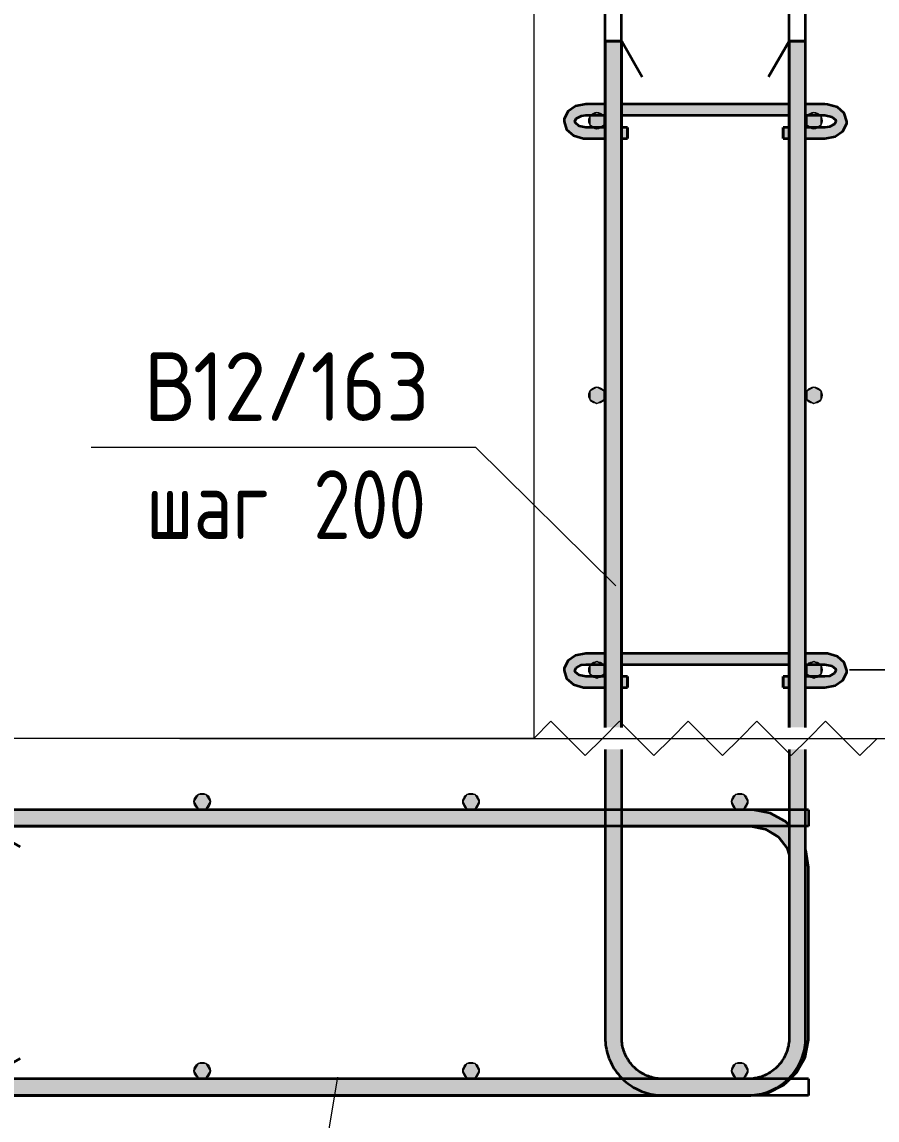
# Model space of a CAD drawing. Header units: millimetres. Extents: x 2384 to 38512, y -3571 to 48684.
# Drawn here: x 22510 to 23133, y -2848 to -2048 of the extents above; entities that cross this region are included whole.
import ezdxf

# ---------------------------------------------------------------- set-up
doc = ezdxf.new("R2010")
doc.units = ezdxf.units.MM
for name, color, linetype, lineweight in [('AA_Dim', 7, 'Continuous', 9), ('AA_Dim-20', 7, 'Continuous', 9), ('AA_Oformlenie', 7, 'Continuous', 9), ('AA_Vinoska', 7, 'Continuous', 9), ('AA_Visotnaya otmetka', 7, 'Continuous', 9), ('AF_Stena_Опалубка', 253, 'Continuous', 20), ('KR_Armatura', 7, 'Continuous', 20), ('KR_Armatura_Tonkie', 7, 'Continuous', 20), ('KR_Fundament', 7, 'Continuous', 20)]:
    doc.layers.add(name, color=color, linetype=linetype, lineweight=lineweight)
doc.styles.add('ISOCPEUR_1', font='isocpeur.ttf', dxfattribs={"width": 0.9, "height": 50})
doc.styles.add('ISOCPEUR_2', font='isocpeur.ttf', dxfattribs={"width": 0.8, "height": 50})
doc.dimstyles.new('00_Точн_3_знака__прозр_', dxfattribs={"dimscale": 304.8, "dimtxt": 49.799059, "dimasz": 0.111549, "dimexe": 0.098425, "dimexo": 0.065617, "dimgap": 0.006562, "dimtad": 1, "dimdec": 3, "dimrnd": 0.001, "dimdsep": 46, "dimtxsty": 'ISOCPEUR_1', "dimblk1": 'OBLIQUE', "dimblk2": 'OBLIQUE', "dimsah": 1, "dimcen": 0.09, "dimdle": 0.098425, "dimazin": 0, "dimtfac": 1, "dimtdec": 4, "dimtix": 1, "dimtmove": 1, "dimatfit": 3, "dimfxl": 1, "dimtvp": 1, "dimtolj": 1, "dimtzin": 0, "dimlwd": 18, "dimlwe": 18, "dimarcsym": 2})
doc.dimstyles.new('00_Точн_3_знака__прозр__1', dxfattribs={"dimscale": 304.8, "dimtxt": 49.799059, "dimasz": 0.111549, "dimexe": 0.098425, "dimexo": 0.065617, "dimgap": 0.006562, "dimtad": 1, "dimdec": 3, "dimrnd": 0.001, "dimdsep": 46, "dimtxsty": 'ISOCPEUR_1', "dimblk1": 'OBLIQUE', "dimblk2": 'OBLIQUE', "dimsah": 1, "dimcen": 0.09, "dimdle": 0.098425, "dimazin": 0, "dimtfac": 1, "dimtdec": 4, "dimtix": 1, "dimtmove": 0, "dimatfit": 3, "dimfxl": 1, "dimtvp": 1, "dimtolj": 1, "dimtzin": 0, "dimlwd": 18, "dimlwe": 18, "dimarcsym": 2})

# ---------------------------------------------------------------- blocks, each defined once
blk = doc.blocks.new('350_Стержень П торец СК-СГ _НесАрм_РабПлоск_ - 350_Стержень П торец СК-СГ _НесАрм_РабПлоск_-3741639-Сечение 3')
at = {"layer": 'KR_Armatura_Tonkie', "lineweight": 35}
h = blk.add_hatch(color=256, dxfattribs=at)
h.paths.add_polyline_path([(47375, -2634), (47827, -2633.8), (47827, -2622), (47375, -2622.2), (47375, -2633.8)])
h.paths.add_polyline_path([(47931.68, -2634), (47933, -2633.8), (47933, -2622), (47839, -2622.2), (47839, -2634), (47903.37, -2634)])
h = blk.add_hatch(color=256, dxfattribs=at)
h.paths.add_polyline_path([(47975, -2664), (47973.53, -2653.04), (47973, -2651.76), (47973, -2664), (47974.8, -2664)])
h.paths.add_polyline_path([(47961, -2653.87), (47961, -2633), (47954, -2627.63), (47943.87, -2623.43), (47933, -2622.2), (47933, -2634), (47940.76, -2635.02), (47948.57, -2638.46), (47954.59, -2643.28), (47959.11, -2649.3), (47960.66, -2653.04)])
for points in [[(47973, -2788), (47975, -2788), (47974.8, -2664), (47973, -2664), (47973, -2786.19)], [(47933, -2830), (47943.87, -2828.57), (47954, -2824.37), (47962.73, -2817.66), (47969.6, -2808.46), (47973.57, -2798.87), (47974.8, -2788), (47973, -2788.01), (47971.57, -2798.87), (47967.17, -2809.27), (47959.99, -2818.25), (47952, -2824.37), (47941.87, -2828.57), (47933, -2829.8)]]:
    blk.add_hatch(color=256, dxfattribs=at).paths.add_polyline_path(points)
h = blk.add_hatch(color=256, dxfattribs=at)
h.paths.add_polyline_path([(47450.4, -2830), (47867.45, -2829.8), (47857.34, -2828.24), (47847.51, -2824), (47839.69, -2818), (47375, -2818.2), (47375, -2830), (47422.09, -2830)])
h.paths.add_polyline_path([(47933, -2830), (47933, -2829.74), (47931.68, -2830)])
for p, q in [((47827, -2622), (47375, -2622)), ((47375, -2634), (47375, -2622)), ((47375, -2622.2), (47375, -2633.8)), ((47933, -2622), (47839, -2622)), ((47375, -2634), (47827, -2634)), ((47375, -2634), (47400.98, -2649)), ((47838.96, -2634), (47933, -2634)), ((47975, -2664), (47973.04, -2651.31)), ((47975, -2788), (47975, -2664)), ((47375, -2818), (47400.98, -2803)), ((47839.69, -2818), (47375, -2818)), ((47375, -2830), (47375, -2818)), ((47375, -2818.2), (47375, -2829.8)), ((47931, -2818), (47869, -2818)), ((47375, -2830), (47933, -2830))]:
    blk.add_line(p, q, dxfattribs=at)
at = {"layer": 'KR_Armatura_Tonkie', "lineweight": 35, "flags": 128}
for points in [[(47961, -2633.24), (47958.42, -2630.57), (47947.14, -2624.45), (47934.53, -2622.03), (47933, -2622)], [(47933, -2634), (47943.66, -2635.96), (47952.92, -2641.57), (47959.59, -2650.11), (47961, -2654.67)], [(47961.68, -2818), (47966.43, -2813.42), (47972.55, -2802.14), (47974.97, -2789.53), (47975, -2788)], [(47933, -2830), (47945.69, -2828.04), (47957.19, -2822.33), (47961.68, -2818)]]:
    blk.add_lwpolyline(points, dxfattribs=at)
blk = doc.blocks.new('350_Стержень П торец СК-СГ _НесАрм_РабПлоск_ - 350_Стержень П торец СК-СГ _НесАрм_РабПлоск_-V42-Сечение 3')
at = {"layer": 'KR_Armatura_Tonkie', "lineweight": 35}
for p, q in [((47827, -2622), (47375, -2622)), ((47375, -2633.8), (47375, -2622.2)), ((47375, -2622.2), (47375, -2633.8)), ((47933, -2622), (47839, -2622)), ((47375, -2634), (47827, -2634)), ((47375, -2634), (47400.98, -2649)), ((47838.96, -2634), (47933, -2634)), ((47933, -2634), (47942.51, -2635.75)), ((47945.03, -2636.79), (47951.52, -2640.72)), ((47953.36, -2642.13), (47959.27, -2649.7)), ((47960.03, -2651.54), (47961, -2654.67)), ((47973.17, -2652.17), (47973.04, -2651.31)), ((47975, -2788), (47975, -2664)), ((47375, -2818), (47400.98, -2803)), ((47839.69, -2818), (47375, -2818)), ((47375, -2818.2), (47375, -2829.8)), ((47375, -2829.8), (47375, -2818.2)), ((47931, -2818), (47869, -2818)), ((47375, -2830), (47933, -2830))]:
    blk.add_line(p, q, dxfattribs=at)
at = {"layer": 'KR_Armatura_Tonkie', "lineweight": 35, "flags": 128}
for points in [[(47937.39, -2622.58), (47934.53, -2622.03), (47933, -2622)], [(47949.74, -2625.86), (47947.14, -2624.45), (47945.63, -2624.16)], [(47959.99, -2632.19), (47958.42, -2630.57), (47956.41, -2629.48)], [(47974.42, -2792.39), (47974.97, -2789.53), (47975, -2788)], [(47971.14, -2804.74), (47972.55, -2802.14), (47972.84, -2800.63)], [(47964.69, -2815.1), (47966.43, -2813.42), (47967.52, -2811.41)], [(47955.68, -2823.08), (47957.19, -2822.33), (47959.27, -2820.33)], [(47944.83, -2828.17), (47945.69, -2828.04), (47948.4, -2826.69)]]:
    blk.add_lwpolyline(points, dxfattribs=at)
blk = doc.blocks.new('265_Выпуск П одной длины _НесАрм_РабПлоск_ - В1 _d12_ t250-3823210-Сечение 3')
at = {"layer": 'KR_Armatura_Tonkie', "lineweight": 35}
h = blk.add_hatch(color=256, dxfattribs=at)
h.paths.add_polyline_path([(47831.45, -2788), (47839, -2788), (47838.8, -2578), (47827, -2578), (47827.2, -2788), (47830, -2788)])
h.paths.add_polyline_path([(47839, -2562), (47838.8, -2062), (47827, -2062), (47827.2, -2562), (47838.94, -2562)])
h = blk.add_hatch(color=256, dxfattribs=at)
h.paths.add_polyline_path([(47961.94, -2788), (47973, -2788), (47972.8, -2578), (47961, -2578), (47961.2, -2788), (47961.8, -2788)])
h.paths.add_polyline_path([(47967, -2562), (47973, -2562), (47972.8, -2062), (47961, -2062), (47961.2, -2562), (47966.52, -2562)])
for points in [[(47869, -2830), (47869, -2818), (47860.43, -2816.64), (47853.58, -2813.66), (47847.79, -2809.21), (47843.02, -2803), (47840.02, -2795.76), (47838.8, -2788), (47827, -2788), (47828.43, -2798.87), (47832.63, -2809), (47839.69, -2818), (47848, -2824.37), (47858.13, -2828.57), (47867.98, -2829.87)], [(47931, -2830), (47941.87, -2828.57), (47952, -2824.37), (47960.7, -2817.7), (47967.6, -2808.46), (47971.57, -2798.87), (47972.8, -2788), (47961, -2788.01), (47959.98, -2795.76), (47956.66, -2803.42), (47952.21, -2809.21), (47945.83, -2814.05), (47938.75, -2816.98), (47931, -2818.2), (47931, -2829.8)], [(47931, -2830), (47931, -2818), (47869, -2818.2), (47869, -2830), (47917.52, -2830)]]:
    blk.add_hatch(color=256, dxfattribs=at).paths.add_polyline_path(points)
for p, q in [((47827, -2062), (47827, -2562)), ((47827, -2062), (47839, -2062)), ((47838.8, -2062), (47827.2, -2062)), ((47839, -2562), (47839, -2062)), ((47839, -2062), (47854, -2087.98)), ((47961, -2062), (47946, -2087.98)), ((47961, -2062), (47961, -2562)), ((47961, -2062), (47973, -2062)), ((47972.8, -2062), (47961.2, -2062)), ((47973, -2562), (47973, -2062)), ((47827, -2578), (47827, -2622)), ((47839, -2622), (47839, -2578)), ((47961, -2578), (47961, -2622)), ((47973, -2622), (47973, -2578)), ((47827, -2622), (47827, -2634)), ((47839, -2634), (47839, -2622)), ((47961, -2622), (47961, -2634)), ((47973, -2634), (47973, -2622)), ((47827, -2634), (47827, -2788)), ((47839, -2788), (47839, -2634)), ((47961, -2634), (47961, -2788)), ((47973, -2788), (47973, -2634)), ((47931, -2818), (47869, -2818)), ((47869, -2830), (47931, -2830))]:
    blk.add_line(p, q, dxfattribs=at)
at = {"layer": 'KR_Armatura_Tonkie', "lineweight": 35, "flags": 128}
for points in [[(47827, -2788), (47827.03, -2789.68), (47827.13, -2791.36), (47827.3, -2793.03), (47827.54, -2794.69), (47827.84, -2796.34), (47828.2, -2797.98), (47828.64, -2799.61), (47829.13, -2801.21), (47829.69, -2802.8), (47830.32, -2804.36), (47831, -2805.89), (47831.75, -2807.39), (47832.55, -2808.87), (47833.41, -2810.31), (47834.34, -2811.71), (47835.31, -2813.08), (47836.34, -2814.41), (47837.42, -2815.69), (47838.56, -2816.93), (47839.61, -2818)], [(47869, -2818), (47867.8, -2817.98), (47866.6, -2817.9), (47865.41, -2817.78), (47864.22, -2817.62), (47863.04, -2817.4), (47861.87, -2817.14), (47860.71, -2816.83), (47859.56, -2816.48), (47858.43, -2816.08), (47857.32, -2815.63), (47856.22, -2815.14), (47855.15, -2814.61), (47854.09, -2814.03), (47853.06, -2813.42), (47852.06, -2812.76), (47851.08, -2812.06), (47850.14, -2811.33), (47849.22, -2810.55), (47848.33, -2809.75), (47847.48, -2808.9), (47846.66, -2808.02), (47845.88, -2807.11), (47845.13, -2806.17), (47844.42, -2805.21), (47843.76, -2804.21), (47843.13, -2803.19), (47842.54, -2802.14), (47842, -2801.07), (47841.5, -2799.98), (47841.04, -2798.87), (47840.63, -2797.74), (47840.26, -2796.6), (47839.94, -2795.45), (47839.66, -2794.28), (47839.44, -2793.1), (47839.26, -2791.91), (47839.12, -2790.72), (47839.04, -2789.52), (47839, -2788.32), (47839, -2788)], [(47961, -2788), (47960.98, -2789.2), (47960.9, -2790.4), (47960.78, -2791.59), (47960.62, -2792.78), (47960.4, -2793.96), (47960.14, -2795.13), (47959.83, -2796.29), (47959.48, -2797.44), (47959.08, -2798.57), (47958.63, -2799.68), (47958.14, -2800.78), (47957.61, -2801.85), (47957.03, -2802.91), (47956.42, -2803.94), (47955.76, -2804.94), (47955.06, -2805.92), (47954.33, -2806.86), (47953.55, -2807.78), (47952.74, -2808.67), (47951.9, -2809.52), (47951.02, -2810.34), (47950.11, -2811.12), (47949.17, -2811.87), (47948.21, -2812.58), (47947.21, -2813.24), (47946.19, -2813.87), (47945.14, -2814.46), (47944.07, -2815), (47942.98, -2815.5), (47941.87, -2815.96), (47940.74, -2816.37), (47939.6, -2816.74), (47938.44, -2817.06), (47937.28, -2817.34), (47936.1, -2817.56), (47934.91, -2817.74), (47933.72, -2817.88), (47932.52, -2817.96), (47931.32, -2818), (47931, -2818)], [(47960.38, -2818), (47961.13, -2817.26), (47962.27, -2816.03), (47963.37, -2814.76), (47964.41, -2813.44), (47965.41, -2812.09), (47966.34, -2810.69), (47967.22, -2809.26), (47968.04, -2807.8), (47968.8, -2806.3), (47969.51, -2804.77), (47970.15, -2803.22), (47970.72, -2801.64), (47971.24, -2800.04), (47971.69, -2798.42), (47972.07, -2796.79), (47972.39, -2795.14), (47972.64, -2793.48), (47972.83, -2791.81), (47972.95, -2790.13), (47973, -2788.45), (47973, -2788)], [(47839.74, -2818.13), (47840.97, -2819.28), (47842.24, -2820.37), (47843.56, -2821.42), (47844.91, -2822.41), (47846.31, -2823.34), (47847.74, -2824.22), (47849.2, -2825.04), (47850.7, -2825.8), (47852.23, -2826.51), (47853.78, -2827.15), (47855.36, -2827.72), (47856.96, -2828.24), (47858.58, -2828.69), (47860.21, -2829.07), (47861.86, -2829.39), (47863.52, -2829.64), (47865.19, -2829.83), (47866.87, -2829.95), (47868.55, -2830), (47869, -2830)], [(47931, -2830), (47932.68, -2829.97), (47934.36, -2829.87), (47936.03, -2829.7), (47937.69, -2829.46), (47939.34, -2829.16), (47940.98, -2828.8), (47942.61, -2828.36), (47944.21, -2827.87), (47945.8, -2827.31), (47947.36, -2826.68), (47948.89, -2826), (47950.39, -2825.25), (47951.87, -2824.45), (47953.31, -2823.58), (47954.71, -2822.66), (47956.08, -2821.69), (47957.41, -2820.66), (47958.69, -2819.58), (47959.93, -2818.44), (47960.38, -2818)]]:
    blk.add_lwpolyline(points, dxfattribs=at)
blk = doc.blocks.new('265_Выпуск П одной длины _НесАрм_РабПлоск_ - В1 _d12_ t250-V54-Сечение 3')
at = {"layer": 'KR_Armatura_Tonkie', "lineweight": 35}
for p, q in [((47827, -2062), (47827, -2562)), ((47838.8, -2062), (47827.2, -2062)), ((47827.2, -2062), (47838.8, -2062)), ((47839, -2562), (47839, -2062)), ((47839, -2062), (47854, -2087.98)), ((47961, -2062), (47946, -2087.98)), ((47961, -2062), (47961, -2562)), ((47961.2, -2062), (47972.8, -2062)), ((47972.8, -2062), (47961.2, -2062)), ((47973, -2562), (47973, -2062)), ((47827, -2578), (47827, -2622)), ((47839, -2622), (47839, -2578)), ((47961, -2578), (47961, -2622)), ((47973, -2622), (47973, -2578)), ((47961, -2622), (47961, -2633)), ((47973, -2634), (47973, -2622)), ((47827, -2634), (47827, -2788)), ((47839, -2788), (47839, -2634)), ((47973, -2651.76), (47973, -2634)), ((47961, -2653.87), (47961, -2788)), ((47931, -2818), (47869, -2818)), ((47869, -2830), (47931, -2830)), ((47931, -2830), (47932.68, -2829.97))]:
    blk.add_line(p, q, dxfattribs=at)
at = {"layer": 'KR_Armatura_Tonkie', "lineweight": 35, "flags": 128}
for points in [[(47827, -2788), (47827.03, -2789.68), (47827.13, -2791.36), (47827.3, -2793.03), (47827.54, -2794.69), (47827.84, -2796.34), (47828.2, -2797.98), (47828.64, -2799.61), (47829.13, -2801.21), (47829.69, -2802.8), (47830.32, -2804.36), (47831, -2805.89), (47831.75, -2807.39), (47832.55, -2808.87), (47833.41, -2810.31), (47834.34, -2811.71), (47835.31, -2813.08), (47836.34, -2814.41), (47837.42, -2815.69), (47838.56, -2816.93), (47839.61, -2818)], [(47933.74, -2829.9), (47934.36, -2829.87), (47936.03, -2829.7), (47937.69, -2829.46), (47939.3, -2829.17)]]:
    blk.add_lwpolyline(points, dxfattribs=at)
blk = doc.blocks.new('265_Выпуск П одной длины _НесАрм_РабПлоск_ - В1 _d12_ t250-V55-Сечение 3')
at = {"layer": 'KR_Armatura_Tonkie', "lineweight": 35}
for p, q in [((47827, -2062), (47827, -2562)), ((47838.8, -2062), (47827.2, -2062)), ((47827.2, -2062), (47830, -2062)), ((47830, -2062), (47838.8, -2062)), ((47839, -2562), (47839, -2062)), ((47839, -2062), (47854, -2087.98)), ((47961, -2062), (47946, -2087.98)), ((47961, -2062), (47961, -2562)), ((47961.2, -2062), (47972.8, -2062)), ((47972.8, -2062), (47961.2, -2062)), ((47973, -2562), (47973, -2062)), ((47827, -2578), (47827, -2622)), ((47839, -2622), (47839, -2578)), ((47961, -2578), (47961, -2622)), ((47973, -2622), (47973, -2578)), ((47961, -2622), (47961, -2633)), ((47973, -2634), (47973, -2622)), ((47827, -2634), (47827, -2788)), ((47839, -2788), (47839, -2634)), ((47973, -2651.76), (47973, -2634)), ((47961, -2653.87), (47961, -2788)), ((47931, -2818), (47869, -2818)), ((47869, -2830), (47931, -2830)), ((47931, -2830), (47932.68, -2829.97))]:
    blk.add_line(p, q, dxfattribs=at)
at = {"layer": 'KR_Armatura_Tonkie', "lineweight": 35, "flags": 128}
for points in [[(47827, -2788), (47827.03, -2789.68), (47827.13, -2791.36), (47827.3, -2793.03), (47827.54, -2794.69), (47827.84, -2796.34), (47828.2, -2797.98), (47828.64, -2799.61), (47829.13, -2801.21), (47829.69, -2802.8), (47830.32, -2804.36), (47831, -2805.89), (47831.75, -2807.39), (47832.55, -2808.87), (47833.41, -2810.31), (47834.34, -2811.71), (47835.31, -2813.08), (47836.34, -2814.41), (47837.42, -2815.69), (47838.56, -2816.93), (47839.61, -2818)], [(47933.74, -2829.9), (47934.36, -2829.87), (47936.03, -2829.7), (47937.69, -2829.46), (47939.3, -2829.17)]]:
    blk.add_lwpolyline(points, dxfattribs=at)
blk = doc.blocks.new('265_Выпуск П одной длины _НесАрм_РабПлоск_ - В1 _d12_ t250-V56-Сечение 3')
at = {"layer": 'KR_Armatura_Tonkie', "lineweight": 35}
for p, q in [((47827, -2062), (47827, -2108.01)), ((47838.8, -2062), (47827.2, -2062)), ((47827.2, -2062), (47838.8, -2062)), ((47839, -2108.01), (47839, -2062)), ((47839, -2062), (47854, -2087.98)), ((47961, -2062), (47946, -2087.98)), ((47961, -2062), (47961, -2108.03)), ((47961.2, -2062), (47972.8, -2062)), ((47972.8, -2062), (47961.2, -2062)), ((47973, -2108.02), (47973, -2062)), ((47827, -2116.01), (47827, -2126.15)), ((47839, -2126.15), (47839, -2116.01)), ((47961, -2115.99), (47961, -2126.15)), ((47973, -2126.15), (47973, -2116)), ((47827, -2131.81), (47827, -2508.01)), ((47839, -2508.01), (47839, -2131.81)), ((47961, -2131.81), (47961, -2508.03)), ((47973, -2508.02), (47973, -2131.81)), ((47827, -2516.01), (47827, -2526.15)), ((47839, -2526.15), (47839, -2516.01)), ((47961, -2515.99), (47961, -2526.15)), ((47973, -2526.15), (47973, -2516)), ((47827, -2531.81), (47827, -2562)), ((47839, -2562), (47839, -2531.81)), ((47961, -2531.81), (47961, -2562)), ((47973, -2562), (47973, -2531.81)), ((47827, -2578), (47827, -2622)), ((47839, -2622), (47839, -2578)), ((47961, -2578), (47961, -2622)), ((47973, -2622), (47973, -2578)), ((47961, -2622), (47961, -2633)), ((47973, -2634), (47973, -2622)), ((47827, -2634), (47827, -2788)), ((47839, -2788), (47839, -2634)), ((47973, -2651.76), (47973, -2634)), ((47961, -2653.87), (47961, -2788)), ((47931, -2818), (47869, -2818)), ((47869, -2830), (47931, -2830)), ((47931, -2830), (47932.68, -2829.97))]:
    blk.add_line(p, q, dxfattribs=at)
at = {"layer": 'KR_Armatura_Tonkie', "lineweight": 35, "flags": 128}
for points in [[(47827, -2788), (47827.03, -2789.68), (47827.13, -2791.36), (47827.3, -2793.03), (47827.54, -2794.69), (47827.84, -2796.34), (47828.2, -2797.98), (47828.64, -2799.61), (47829.13, -2801.21), (47829.69, -2802.8), (47830.32, -2804.36), (47831, -2805.89), (47831.75, -2807.39), (47832.55, -2808.87), (47833.41, -2810.31), (47834.34, -2811.71), (47835.31, -2813.08), (47836.34, -2814.41), (47837.42, -2815.69), (47838.56, -2816.93), (47839.61, -2818)], [(47933.74, -2829.9), (47934.36, -2829.87), (47936.03, -2829.7), (47937.69, -2829.46), (47939.3, -2829.17)]]:
    blk.add_lwpolyline(points, dxfattribs=at)
blk = doc.blocks.new('265_Выпуск П одной длины _НесАрм_РабПлоск_ - В1 _d12_ t250-V57-Сечение 3')
at = {"layer": 'KR_Armatura_Tonkie', "lineweight": 35}
for p, q in [((47827, -2062), (47827, -2108.01)), ((47838.8, -2062), (47827.2, -2062)), ((47827.2, -2062), (47838.8, -2062)), ((47839, -2108.01), (47839, -2062)), ((47839, -2062), (47854, -2087.98)), ((47961, -2062), (47946, -2087.98)), ((47961, -2062), (47961, -2108.03)), ((47961.2, -2062), (47972.8, -2062)), ((47972.8, -2062), (47961.2, -2062)), ((47973, -2108.02), (47973, -2062)), ((47827, -2116.01), (47827, -2124.98)), ((47839, -2125), (47839, -2116.01)), ((47961, -2115.99), (47961, -2125)), ((47973, -2124.98), (47973, -2116)), ((47827, -2132.98), (47827, -2508.01)), ((47839, -2508.01), (47839, -2132.98)), ((47961, -2132.96), (47961, -2508.03)), ((47973, -2508.02), (47973, -2132.98)), ((47827, -2516.01), (47827, -2524.98)), ((47839, -2525), (47839, -2516.01)), ((47961, -2515.99), (47961, -2525)), ((47973, -2524.98), (47973, -2516)), ((47827, -2532.98), (47827, -2562)), ((47839, -2562), (47839, -2532.98)), ((47961, -2532.96), (47961, -2562)), ((47973, -2562), (47973, -2532.98)), ((47827, -2578), (47827, -2622)), ((47839, -2622), (47839, -2578)), ((47961, -2578), (47961, -2622)), ((47973, -2622), (47973, -2578)), ((47961, -2622), (47961, -2633)), ((47973, -2634), (47973, -2622)), ((47827, -2634), (47827, -2788)), ((47839, -2788), (47839, -2634)), ((47973, -2651.76), (47973, -2634)), ((47961, -2653.87), (47961, -2788)), ((47931, -2818), (47869, -2818)), ((47869, -2830), (47931, -2830)), ((47931, -2830), (47932.68, -2829.97))]:
    blk.add_line(p, q, dxfattribs=at)
at = {"layer": 'KR_Armatura_Tonkie', "lineweight": 35, "flags": 128}
for points in [[(47827, -2788), (47827.03, -2789.68), (47827.13, -2791.36), (47827.3, -2793.03), (47827.54, -2794.69), (47827.84, -2796.34), (47828.2, -2797.98), (47828.64, -2799.61), (47829.13, -2801.21), (47829.69, -2802.8), (47830.32, -2804.36), (47831, -2805.89), (47831.75, -2807.39), (47832.55, -2808.87), (47833.41, -2810.31), (47834.34, -2811.71), (47835.31, -2813.08), (47836.34, -2814.41), (47837.42, -2815.69), (47838.56, -2816.93), (47839.61, -2818)], [(47933.74, -2829.9), (47934.36, -2829.87), (47936.03, -2829.7), (47937.69, -2829.46), (47939.3, -2829.17)]]:
    blk.add_lwpolyline(points, dxfattribs=at)
blk = doc.blocks.new('261_Шпилька массив _НесАрм_РабПлоск_ - 8 А240-3919552-Сечение 3')
at = {"layer": 'KR_Armatura_Tonkie', "lineweight": 35}
for points in [[(47813, -2132.98), (47813, -2126.15), (47809, -2125.39), (47806.07, -2123.32), (47805.03, -2120.57), (47805.77, -2118.57), (47813, -2115.87), (47813, -2109.18), (47806.88, -2110.04), (47801.69, -2112.49), (47798.22, -2116.17), (47797, -2120.49), (47798.22, -2124.82), (47800.59, -2128.41), (47805.49, -2131.53), (47810.5, -2132.5)], [(47987, -2132.98), (47993.18, -2131.98), (47995.68, -2130.79), (47999.01, -2128.15), (48001.78, -2124.82), (48003, -2120.49), (48001.78, -2116.17), (47998.31, -2112.49), (47992.89, -2110.01), (47987, -2109.18), (47987, -2116.01), (47993.19, -2117.45), (47994.51, -2119.21), (47995, -2120.49), (47993.93, -2123.32), (47991, -2125.39), (47987, -2126.16), (47987, -2132.84)], [(47813, -2532.98), (47813, -2526.15), (47809, -2525.39), (47806.07, -2523.32), (47805.03, -2520.57), (47805.77, -2518.57), (47813, -2515.87), (47813, -2509.18), (47806.88, -2510.04), (47801.69, -2512.49), (47798.22, -2516.17), (47797, -2520.49), (47798.22, -2524.82), (47800.59, -2528.41), (47805.49, -2531.53), (47810.5, -2532.5)], [(47987, -2532.98), (47993.18, -2531.98), (47996.24, -2530.35), (47999.01, -2528.15), (48001.78, -2524.82), (48003, -2520.49), (48001.78, -2516.17), (47998.31, -2512.49), (47992.89, -2510.01), (47987, -2509.18), (47987, -2516.01), (47993.19, -2517.45), (47994.51, -2519.21), (47995, -2520.49), (47993.93, -2523.32), (47991, -2525.39), (47987, -2526.16), (47987, -2532.84)]]:
    blk.add_hatch(color=256, dxfattribs=at).paths.add_polyline_path(points)
h = blk.add_hatch(color=256, dxfattribs=at)
h.paths.add_polyline_path([(47813, -2126.15), (47813, -2124.98), (47807.17, -2123.63), (47805.77, -2122.53), (47806.07, -2123.32), (47809, -2125.39), (47809.64, -2125.52)])
h.paths.add_polyline_path([(47798.22, -2116.17), (47801.69, -2112.49), (47807.33, -2109.98), (47813, -2109.18), (47813, -2108.01), (47805.49, -2109.46), (47800.59, -2112.58)])
h = blk.add_hatch(color=256, dxfattribs=at)
h.paths.add_polyline_path([(47813, -2109.18), (47827, -2109.13), (47827, -2108.01), (47813, -2108.15), (47813, -2108.55)])
h.paths.add_polyline_path([(47839, -2109.18), (47961, -2109.18), (47961, -2108.01), (47839, -2108.21), (47839, -2109.09)])
h.paths.add_polyline_path([(47974.14, -2109.18), (47987, -2109.18), (47987, -2108.01), (47973, -2108.15), (47973, -2109.18)])
h = blk.add_hatch(color=256, dxfattribs=at)
h.paths.add_polyline_path([(47987, -2116.01), (47987, -2109.18), (47973, -2109.18), (47973, -2116.01), (47974.14, -2116.01)])
h.paths.add_polyline_path([(47813, -2116.01), (47827, -2115.87), (47827, -2109.18), (47813, -2109.18), (47813, -2115.87)])
h.paths.add_polyline_path([(47839, -2116.01), (47961, -2115.81), (47961, -2109.18), (47839, -2109.31), (47839, -2115.89)])
h = blk.add_hatch(color=256, dxfattribs=at)
h.paths.add_polyline_path([(47987, -2126.15), (47991, -2125.39), (47993.94, -2123.3), (47994.23, -2122.23), (47993.19, -2123.54), (47987, -2125.12), (47987, -2125.52)])
h.paths.add_polyline_path([(48001.78, -2116.17), (47999.01, -2112.84), (47995.68, -2110.2), (47993.06, -2108.95), (47987, -2108.15), (47987, -2109.18), (47993.12, -2110.04), (47998.31, -2112.49)])
h = blk.add_hatch(color=256, dxfattribs=at)
h.paths.add_polyline_path([(47816.8, -2126.15), (47827, -2126.15), (47827, -2124.98), (47813, -2125.12), (47813, -2126.15)])
h.paths.add_polyline_path([(47839, -2126.15), (47843.3, -2126.15), (47843.3, -2124.98), (47839, -2125.17), (47839, -2125.61)])
h = blk.add_hatch(color=256, dxfattribs=at)
h.paths.add_polyline_path([(47818.44, -2132.98), (47827, -2132.84), (47827, -2126.15), (47813, -2126.15), (47813, -2132.98)])
h.paths.add_polyline_path([(47843.3, -2132.98), (47843.3, -2126.15), (47839, -2126.27), (47839, -2132.98)])
h = blk.add_hatch(color=256, dxfattribs=at)
h.paths.add_polyline_path([(47956.7, -2126.15), (47961, -2126.15), (47961, -2124.98), (47956.7, -2125.12), (47956.7, -2125.52)])
h.paths.add_polyline_path([(47973, -2126.15), (47987, -2126.15), (47987, -2124.98), (47973, -2125.12), (47973, -2125.86)])
h = blk.add_hatch(color=256, dxfattribs=at)
h.paths.add_polyline_path([(47973, -2132.98), (47987, -2132.84), (47987, -2126.15), (47973, -2126.15), (47973, -2132.91)])
h.paths.add_polyline_path([(47956.7, -2132.98), (47961, -2132.79), (47961, -2126.15), (47956.7, -2126.15), (47956.7, -2132.84)])
h = blk.add_hatch(color=256, dxfattribs=at)
h.paths.add_polyline_path([(47813, -2526.15), (47813, -2524.98), (47807.17, -2523.63), (47805.77, -2522.53), (47806.07, -2523.32), (47809, -2525.39), (47809.64, -2525.52)])
h.paths.add_polyline_path([(47798.22, -2516.17), (47801.69, -2512.49), (47807.33, -2509.98), (47813, -2509.18), (47813, -2508.01), (47805.49, -2509.46), (47800.59, -2512.58), (47799.66, -2513.99)])
h = blk.add_hatch(color=256, dxfattribs=at)
h.paths.add_polyline_path([(47903.37, -2509.18), (47961, -2509.18), (47961, -2508.01), (47839, -2508.21), (47839, -2509.18), (47846.75, -2509.18)])
h.paths.add_polyline_path([(47818.44, -2509.18), (47827, -2509.13), (47827, -2508.01), (47813, -2508.15), (47813, -2509.18)])
h.paths.add_polyline_path([(47974.14, -2509.18), (47987, -2509.18), (47987, -2508.01), (47973, -2508.15), (47973, -2509.18)])
h = blk.add_hatch(color=256, dxfattribs=at)
h.paths.add_polyline_path([(47903.37, -2516.01), (47961, -2515.81), (47961, -2509.18), (47839, -2509.31), (47839, -2516.01), (47846.75, -2516.01)])
h.paths.add_polyline_path([(47813, -2516.01), (47827, -2515.87), (47827, -2509.18), (47813, -2509.18), (47813, -2515.87)])
h.paths.add_polyline_path([(47973, -2516.01), (47987, -2515.87), (47987, -2509.18), (47973, -2509.18), (47973, -2516)])
h = blk.add_hatch(color=256, dxfattribs=at)
h.paths.add_polyline_path([(47987, -2526.15), (47991, -2525.39), (47993.94, -2523.3), (47994.23, -2522.23), (47993.19, -2523.54), (47987, -2525.12), (47987, -2525.52)])
h.paths.add_polyline_path([(48001.78, -2516.17), (47999.01, -2512.84), (47995.68, -2510.2), (47993.06, -2508.95), (47987, -2508.15), (47987, -2509.18), (47993.12, -2510.04), (47998.31, -2512.49), (47999.72, -2513.99)])
h = blk.add_hatch(color=256, dxfattribs=at)
h.paths.add_polyline_path([(47816.8, -2526.15), (47827, -2526.15), (47827, -2524.98), (47813, -2525.12), (47813, -2526.15)])
h.paths.add_polyline_path([(47839, -2526.15), (47843.3, -2526.15), (47843.3, -2524.98), (47839, -2525.17), (47839, -2525.61)])
h = blk.add_hatch(color=256, dxfattribs=at)
h.paths.add_polyline_path([(47813, -2532.98), (47827, -2532.84), (47827, -2526.15), (47813, -2526.15), (47813, -2532.84)])
h.paths.add_polyline_path([(47843.3, -2532.98), (47843.3, -2526.15), (47839, -2526.27), (47839, -2532.98)])
h = blk.add_hatch(color=256, dxfattribs=at)
h.paths.add_polyline_path([(47956.7, -2526.15), (47961, -2526.15), (47961, -2524.98), (47956.7, -2525.12), (47956.7, -2525.52)])
h.paths.add_polyline_path([(47973, -2526.15), (47987, -2526.15), (47987, -2524.98), (47973, -2525.12), (47973, -2525.86)])
h = blk.add_hatch(color=256, dxfattribs=at)
h.paths.add_polyline_path([(47974.14, -2532.98), (47987, -2532.84), (47987, -2526.15), (47973, -2526.15), (47973, -2532.98)])
h.paths.add_polyline_path([(47961, -2532.98), (47961, -2526.15), (47956.7, -2526.15), (47956.7, -2532.98), (47959.99, -2532.98)])
for p, q in [((47827, -2108.01), (47813, -2108.01)), ((47961, -2108.01), (47839, -2108.01)), ((47987, -2108.01), (47973, -2108.01)), ((47813, -2116.01), (47827, -2116.01)), ((47839, -2116.01), (47961, -2116.01)), ((47973, -2116.01), (47987, -2116.01)), ((47827, -2124.98), (47813, -2124.98)), ((47843.3, -2124.98), (47839, -2124.98)), ((47843.3, -2124.98), (47843.3, -2126.15)), ((47843.3, -2131.81), (47843.3, -2125.12)), ((47843.3, -2126.15), (47843.3, -2132.98)), ((47961, -2124.98), (47956.7, -2124.98)), ((47956.7, -2126.15), (47956.7, -2124.98)), ((47956.7, -2125.12), (47956.7, -2131.81)), ((47956.7, -2132.98), (47956.7, -2126.15)), ((47987, -2124.98), (47973, -2124.98)), ((47813, -2132.98), (47827, -2132.98)), ((47839, -2132.98), (47843.3, -2132.98)), ((47843.3, -2132.84), (47843.3, -2131.81)), ((47956.7, -2131.81), (47956.7, -2132.84)), ((47956.7, -2132.98), (47961, -2132.98)), ((47973, -2132.98), (47987, -2132.98)), ((47827, -2508.01), (47813, -2508.01)), ((47961, -2508.01), (47839, -2508.01)), ((47987, -2508.01), (47973, -2508.01)), ((47813, -2516.01), (47827, -2516.01)), ((47839, -2516.01), (47961, -2516.01)), ((47973, -2516.01), (47987, -2516.01)), ((47827, -2524.98), (47813, -2524.98)), ((47843.3, -2524.98), (47839, -2524.98)), ((47843.3, -2524.98), (47843.3, -2526.15)), ((47843.3, -2531.81), (47843.3, -2525.12)), ((47843.3, -2526.15), (47843.3, -2532.98)), ((47961, -2524.98), (47956.7, -2524.98)), ((47956.7, -2526.15), (47956.7, -2524.98)), ((47956.7, -2525.12), (47956.7, -2531.81)), ((47956.7, -2532.98), (47956.7, -2526.15)), ((47987, -2524.98), (47973, -2524.98)), ((47813, -2532.98), (47827, -2532.98)), ((47839, -2532.98), (47843.3, -2532.98)), ((47843.3, -2532.84), (47843.3, -2531.81)), ((47956.7, -2531.81), (47956.7, -2532.84)), ((47956.7, -2532.98), (47961, -2532.98)), ((47973, -2532.98), (47987, -2532.98))]:
    blk.add_line(p, q, dxfattribs=at)
at = {"layer": 'KR_Armatura_Tonkie', "lineweight": 35, "flags": 128}
for points in [[(47813, -2108.01), (47805.42, -2109.47), (47799.81, -2113.37), (47797.12, -2118.93), (47797, -2120.49)], [(48003, -2120.49), (48001.15, -2114.61), (47996.14, -2110.21), (47988.86, -2108.09), (47987, -2108.01)], [(47805, -2120.49), (47805.96, -2118.49), (47809.72, -2116.44), (47813, -2116.01)], [(47987, -2116.01), (47992.01, -2117.08), (47994.67, -2119.33), (47995, -2120.49)], [(47797, -2120.49), (47798.85, -2126.38), (47803.86, -2130.78), (47811.14, -2132.9), (47813, -2132.98)], [(47813, -2124.98), (47807.99, -2123.91), (47805.33, -2121.66), (47805, -2120.49)], [(47987, -2132.98), (47994.58, -2131.52), (48000.19, -2127.62), (48002.88, -2122.06), (48003, -2120.49)], [(47995, -2120.49), (47994.04, -2122.5), (47990.28, -2124.55), (47987, -2124.98)], [(47813, -2508.01), (47805.42, -2509.47), (47799.81, -2513.37), (47797.12, -2518.93), (47797, -2520.49)], [(48003, -2520.49), (48001.15, -2514.61), (47996.14, -2510.21), (47988.86, -2508.09), (47987, -2508.01)], [(47805, -2520.49), (47805.96, -2518.49), (47809.72, -2516.44), (47813, -2516.01)], [(47987, -2516.01), (47992.01, -2517.08), (47994.67, -2519.33), (47995, -2520.49)], [(47797, -2520.49), (47798.85, -2526.38), (47803.86, -2530.78), (47811.14, -2532.9), (47813, -2532.98)], [(47813, -2524.98), (47807.99, -2523.91), (47805.33, -2521.66), (47805, -2520.49)], [(47987, -2532.98), (47994.58, -2531.52), (48000.19, -2527.62), (48002.88, -2522.06), (48003, -2520.49)], [(47995, -2520.49), (47994.04, -2522.5), (47990.28, -2524.55), (47987, -2524.98)]]:
    blk.add_lwpolyline(points, dxfattribs=at)
blk = doc.blocks.new('Последовательность узлов - 3мм масшт20 маскировка-V82-Сечение 3')
at = {"layer": 'AA_Oformlenie'}
for p, q in [((44859.44, -2570), (44871.94, -2557.5)), ((44896.94, -2582.5), (44871.94, -2557.5)), ((44909.44, -2570), (44921.94, -2557.5)), ((44946.94, -2582.5), (44921.94, -2557.5)), ((44959.44, -2570), (44971.94, -2557.5)), ((44996.94, -2582.5), (44971.94, -2557.5)), ((45009.44, -2570), (45021.94, -2557.5)), ((45046.94, -2582.5), (45021.94, -2557.5)), ((45059.44, -2570), (45071.94, -2557.5)), ((45096.94, -2582.5), (45071.94, -2557.5)), ((44909.44, -2570), (44896.94, -2582.5)), ((44959.44, -2570), (44946.94, -2582.5)), ((45009.44, -2570), (44996.94, -2582.5)), ((45059.44, -2570), (45046.94, -2582.5)), ((45109.44, -2570), (45096.94, -2582.5))]:
    blk.add_line(p, q, dxfattribs=at)
blk = doc.blocks.new('DIMBLOCK136-Сечение 3')
at = {"layer": 'AA_Dim-20', "lineweight": 30}
for p, q in [((23383.19, -2520), (23366.19, -2503)), ((23383.19, -2520), (23400.19, -2537)), ((23383.19, -2570), (23366.19, -2553)), ((23383.19, -2570), (23400.19, -2587))]:
    blk.add_line(p, q, dxfattribs=at)
at = {"layer": 'AA_Dim-20', "lineweight": 18}
for p, q in [((23112.89, -2520), (23413.19, -2520)), ((23383.19, -2520), (23112.89, -2520)), ((23383.19, -2600), (23383.19, -2520)), ((23383.19, -2585.23), (23383.19, -2545)), ((23152.89, -2570), (23413.19, -2570)), ((23383.19, -2570), (23152.89, -2570)), ((23383.19, -2668.44), (23383.19, -2585.23))]:
    blk.add_line(p, q, dxfattribs=at)
at = {"layer": 'AA_Dim-20', "color": 0, "lineweight": 18, "insert": (23315.86, -2668.44), "char_height": 50, "width": 75.8478, "attachment_point": 1, "rotation": 90, "line_spacing_factor": 1.149209, "style": 'ISOCPEUR_1'}
blk.add_mtext('50', dxfattribs=at)
blk = doc.blocks.new('_Oblique')
at = {"color": 0, "linetype": 'ByBlock', "lineweight": -2}
blk.add_line((-0.5, -0.5), (0.5, 0.5), dxfattribs=at)
blk = doc.blocks.new('DIMBLOCK137-Сечение 3')
at = {"layer": 'AA_Dim-20', "lineweight": 30}
for p, q in [((23383.19, -320), (23366.19, -303)), ((23383.19, -320), (23400.19, -337)), ((23383.19, -2520), (23366.19, -2503)), ((23383.19, -2520), (23400.19, -2537))]:
    blk.add_line(p, q, dxfattribs=at)
at = {"layer": 'AA_Dim-20', "lineweight": 18}
for p, q in [((23112.89, -320), (23413.19, -320)), ((23383.19, -320), (23112.89, -320)), ((23383.19, -2520), (23383.19, -320)), ((23112.89, -2520), (23413.19, -2520)), ((23383.19, -2520), (23112.89, -2520))]:
    blk.add_line(p, q, dxfattribs=at)
at = {"layer": 'AA_Dim-20', "color": 0, "lineweight": 18, "insert": (23315.86, -1585.2), "char_height": 50, "width": 396.4771, "attachment_point": 1, "rotation": 90, "line_spacing_factor": 1.149209, "style": 'ISOCPEUR_1'}
blk.add_mtext('200х11=2200', dxfattribs=at)
blk = doc.blocks.new('042_М_Арматуры - Диам длина поз _ Комментарий-2260297-Сечение 3')
at = {"layer": 'AA_Vinoska'}
blk.add_line((46426.05, 53.49), (46706.05, 53.49), dxfattribs=at)

msp = doc.modelspace()

# ---------------------------------------------------------------- hatches: boundary and pattern name
at = {"layer": 'KR_Armatura'}
h = msp.add_hatch(color=256, dxfattribs=at)
edge = h.paths.add_edge_path()
edge.add_arc((22928.8941, -2120), 6, 0, 360)
for points in [[(22928.8941, -2126), (22934.0903, -2123), (22934.0903, -2117), (22928.8941, -2114), (22923.698, -2117), (22923.698, -2123), (22926.3299, -2124.5195)], [(23086.8941, -2126), (23092.0903, -2123), (23092.0903, -2117), (23086.8941, -2114), (23081.698, -2117), (23081.698, -2123), (23082.0353, -2123.1948)], [(22928.8941, -2326), (22934.0903, -2323), (22934.0903, -2317), (22928.8941, -2314), (22923.698, -2317), (22923.698, -2323), (22926.3299, -2324.5195)], [(23086.8941, -2326), (23092.0903, -2323), (23092.0903, -2317), (23086.8941, -2314), (23081.698, -2317), (23081.698, -2323), (23082.0353, -2323.1948)], [(22928.8941, -2526), (22934.0903, -2523), (22934.0903, -2517), (22928.8941, -2514), (22923.698, -2517), (22923.698, -2523), (22926.3299, -2524.5195)], [(23086.8941, -2526), (23092.0903, -2523), (23092.0903, -2517), (23086.8941, -2514), (23081.698, -2517), (23081.698, -2523), (23082.0353, -2523.1948)], [(22638.379, -2621.1962), (22644.379, -2621.1962), (22647.379, -2616), (22644.379, -2610.8038), (22638.379, -2610.8038), (22635.379, -2616)], [(22834.1366, -2621.1962), (22840.1366, -2621.1962), (22843.1366, -2616), (22840.1366, -2610.8038), (22834.1366, -2610.8038), (22831.1366, -2616)], [(23035.8941, -2621.1962), (23038.8941, -2616), (23035.8941, -2610.8038), (23029.8941, -2610.8038), (23026.8941, -2616), (23029.8941, -2621.1962)], [(22638.379, -2817.1962), (22644.379, -2817.1962), (22647.379, -2812), (22644.379, -2806.8038), (22638.379, -2806.8038), (22635.379, -2812)], [(22834.1366, -2817.1962), (22840.1366, -2817.1962), (22843.1366, -2812), (22840.1366, -2806.8038), (22834.1366, -2806.8038), (22831.1366, -2812)], [(23029.8941, -2817.1962), (23035.8941, -2817.1962), (23038.8941, -2812), (23035.8941, -2806.8038), (23029.8941, -2806.8038), (23026.8941, -2812), (23029.5748, -2816.6431)]]:
    msp.add_hatch(color=256, dxfattribs=at).paths.add_polyline_path(points)
h = msp.add_hatch(color=256, dxfattribs=at)
edge = h.paths.add_edge_path()
edge.add_arc((23086.8941, -2120), 6, 0, 360)
h = msp.add_hatch(color=256, dxfattribs=at)
edge = h.paths.add_edge_path()
edge.add_arc((22928.8941, -2320), 6, 0, 360)
h = msp.add_hatch(color=256, dxfattribs=at)
edge = h.paths.add_edge_path()
edge.add_arc((23086.8941, -2320), 6, 0, 360)
h = msp.add_hatch(color=256, dxfattribs=at)
edge = h.paths.add_edge_path()
edge.add_arc((22928.8941, -2520), 6, 0, 360)
h = msp.add_hatch(color=256, dxfattribs=at)
edge = h.paths.add_edge_path()
edge.add_arc((23086.8941, -2520), 6, 0, 360)
h = msp.add_hatch(color=256, dxfattribs=at)
edge = h.paths.add_edge_path()
edge.add_arc((22641.379, -2616), 6, 0, 360)
h = msp.add_hatch(color=256, dxfattribs=at)
edge = h.paths.add_edge_path()
edge.add_arc((22837.1366, -2616), 6, 0, 360)
h = msp.add_hatch(color=256, dxfattribs=at)
edge = h.paths.add_edge_path()
edge.add_arc((23032.8941, -2616), 6, 0, 360)
h = msp.add_hatch(color=256, dxfattribs=at)
edge = h.paths.add_edge_path()
edge.add_arc((22641.379, -2812), 6, 0, 360)
h = msp.add_hatch(color=256, dxfattribs=at)
edge = h.paths.add_edge_path()
edge.add_arc((22837.1366, -2812), 6, 0, 360)
h = msp.add_hatch(color=256, dxfattribs=at)
edge = h.paths.add_edge_path()
edge.add_arc((23032.8941, -2812), 6, 0, 360)

# ---------------------------------------------------------------- linework, layer by layer
at = {"layer": 'AA_Vinoska'}
for p, q in [((22942.7653, -2458.8654), (22840.5215, -2357.7436)), ((22740.0237, -2816.6813), (22622.1551, -3503.8909))]:
    msp.add_line(p, q, dxfattribs=at)
at = {"layer": 'AA_Visotnaya otmetka'}
for q in [(23435.2459, -2570), (22625.1171, -2570)]:
    msp.add_line((22625.1171, -2570), q, dxfattribs=at)
at = {"layer": 'AF_Stena_Опалубка'}
msp.add_line((22882.8941, -270), (22882.8941, -2570), dxfattribs=at)
at = {"layer": 'KR_Armatura'}
for p, q in [((22928.8941, -2114), (22923.698, -2117)), ((22923.698, -2117), (22923.698, -2123)), ((22934.0903, -2117), (22928.8941, -2114)), ((22934.0903, -2123), (22934.0903, -2117)), ((23086.8941, -2114), (23081.698, -2117)), ((23081.698, -2117), (23081.698, -2123)), ((23092.0903, -2117), (23086.8941, -2114)), ((23092.0903, -2123), (23092.0903, -2117)), ((22923.698, -2123), (22926.3299, -2124.5195)), ((22926.3299, -2124.5195), (22928.8941, -2126)), ((22928.8941, -2126), (22934.0903, -2123)), ((23081.698, -2123), (23082.0353, -2123.1948)), ((23082.0353, -2123.1948), (23086.8941, -2126)), ((23086.8941, -2126), (23092.0903, -2123)), ((22928.8941, -2314), (22923.698, -2317)), ((22923.698, -2317), (22923.698, -2323)), ((22934.0903, -2317), (22928.8941, -2314)), ((22934.0903, -2323), (22934.0903, -2317)), ((23086.8941, -2314), (23081.698, -2317)), ((23081.698, -2317), (23081.698, -2323)), ((23092.0903, -2317), (23086.8941, -2314)), ((23092.0903, -2323), (23092.0903, -2317)), ((22923.698, -2323), (22926.3299, -2324.5195)), ((22926.3299, -2324.5195), (22928.8941, -2326)), ((22928.8941, -2326), (22934.0903, -2323)), ((23081.698, -2323), (23082.0353, -2323.1948)), ((23082.0353, -2323.1948), (23086.8941, -2326)), ((23086.8941, -2326), (23092.0903, -2323)), ((22928.8941, -2514), (22923.698, -2517)), ((22923.698, -2517), (22923.698, -2523)), ((22934.0903, -2517), (22928.8941, -2514)), ((22934.0903, -2523), (22934.0903, -2517)), ((23086.8941, -2514), (23081.698, -2517)), ((23081.698, -2517), (23081.698, -2523)), ((23092.0903, -2517), (23086.8941, -2514)), ((23092.0903, -2523), (23092.0903, -2517)), ((22923.698, -2523), (22926.3299, -2524.5195)), ((22926.3299, -2524.5195), (22928.8941, -2526)), ((22928.8941, -2526), (22934.0903, -2523)), ((23081.698, -2523), (23082.0353, -2523.1948)), ((23082.0353, -2523.1948), (23086.8941, -2526)), ((23086.8941, -2526), (23092.0903, -2523)), ((22638.379, -2610.8038), (22635.379, -2616)), ((22644.379, -2610.8038), (22638.379, -2610.8038)), ((22647.379, -2616), (22644.379, -2610.8038)), ((22834.1366, -2610.8038), (22831.1366, -2616)), ((22840.1366, -2610.8038), (22834.1366, -2610.8038)), ((22843.1366, -2616), (22840.1366, -2610.8038)), ((23029.8941, -2610.8038), (23026.8941, -2616)), ((23035.8941, -2610.8038), (23029.8941, -2610.8038)), ((23038.8941, -2616), (23035.8941, -2610.8038)), ((22635.379, -2616), (22638.379, -2621.1962)), ((22638.379, -2621.1962), (22644.379, -2621.1962)), ((22644.379, -2621.1962), (22647.379, -2616)), ((22831.1366, -2616), (22834.1366, -2621.1962)), ((22834.1366, -2621.1962), (22840.1366, -2621.1962)), ((22840.1366, -2621.1962), (22843.1366, -2616)), ((23026.8941, -2616), (23029.8941, -2621.1962)), ((23029.8941, -2621.1962), (23035.8941, -2621.1962)), ((23035.8941, -2621.1962), (23038.8941, -2616)), ((22638.379, -2806.8038), (22635.379, -2812)), ((22644.379, -2806.8038), (22638.379, -2806.8038)), ((22647.379, -2812), (22644.379, -2806.8038)), ((22834.1366, -2806.8038), (22831.1366, -2812)), ((22840.1366, -2806.8038), (22834.1366, -2806.8038)), ((22843.1366, -2812), (22840.1366, -2806.8038)), ((23029.8941, -2806.8038), (23026.8941, -2812)), ((23035.8941, -2806.8038), (23029.8941, -2806.8038)), ((23038.8941, -2812), (23035.8941, -2806.8038)), ((22635.379, -2812), (22638.379, -2817.1962)), ((22644.379, -2817.1962), (22647.379, -2812)), ((22831.1366, -2812), (22834.1366, -2817.1962)), ((22840.1366, -2817.1962), (22843.1366, -2812)), ((23026.8941, -2812), (23029.5748, -2816.6431)), ((23035.8941, -2817.1962), (23038.8941, -2812)), ((22638.379, -2817.1962), (22644.379, -2817.1962)), ((22834.1366, -2817.1962), (22840.1366, -2817.1962)), ((23029.5748, -2816.6431), (23029.8941, -2817.1962)), ((23029.8941, -2817.1962), (23035.8941, -2817.1962))]:
    msp.add_line(p, q, dxfattribs=at)
for centre in [(22928.8941, -2120), (23086.8941, -2120), (22928.8941, -2320), (23086.8941, -2320), (22928.8941, -2520), (23086.8941, -2520), (22641.379, -2616), (22837.1366, -2616), (23032.8941, -2616), (22641.379, -2812), (22837.1366, -2812), (23032.8941, -2812)]:
    msp.add_circle(centre, 6, dxfattribs=at)
at = {"layer": 'KR_Armatura_Tonkie', "lineweight": 35}
for p, q in [((22934.8941, -2562), (22934.8941, -278)), ((22934.8941, -2562), (22934.8941, -278)), ((22934.8941, -2562), (22934.8941, -278)), ((22934.8941, -2562), (22934.8941, -278)), ((22934.8941, -2562), (22934.8941, -278)), ((22934.8941, -2562), (22934.8941, -278)), ((22934.8941, -2562), (22934.8941, -278)), ((22934.8941, -2562), (22934.8941, -278)), ((22946.8941, -2562), (22946.8941, -278)), ((22946.8941, -2562), (22946.8941, -278)), ((22946.8941, -2562), (22946.8941, -278)), ((22946.8941, -2562), (22946.8941, -278)), ((22946.8941, -2562), (22946.8941, -278)), ((22946.8941, -2562), (22946.8941, -278)), ((22946.8941, -2562), (22946.8941, -278)), ((22946.8941, -2562), (22946.8941, -278)), ((23068.8941, -2562), (23068.8941, -278)), ((23068.8941, -2562), (23068.8941, -278)), ((23068.8941, -2562), (23068.8941, -278)), ((23068.8941, -2562), (23068.8941, -278)), ((23068.8941, -2562), (23068.8941, -278)), ((23068.8941, -2562), (23068.8941, -278)), ((23068.8941, -2562), (23068.8941, -278)), ((23068.8941, -2562), (23068.8941, -278)), ((23080.8941, -2562), (23080.8941, -278)), ((23080.8941, -2562), (23080.8941, -278)), ((23080.8941, -2562), (23080.8941, -278)), ((23080.8941, -2562), (23080.8941, -278)), ((23080.8941, -2562), (23080.8941, -278)), ((23080.8941, -2562), (23080.8941, -278)), ((23080.8941, -2562), (23080.8941, -278)), ((23080.8941, -2562), (23080.8941, -278)), ((23082.8941, -2622), (16522.8948, -2622)), ((23082.8941, -2622), (23082.8941, -2634)), ((23082.8941, -2634), (16522.8948, -2634)), ((23082.8941, -2818), (16522.8948, -2818)), ((23082.8941, -2818), (23082.8941, -2830)), ((23082.8941, -2830), (16522.8948, -2830))]:
    msp.add_line(p, q, dxfattribs=at)
at = {"layer": 'KR_Fundament'}
msp.add_line((22882.8941, -2570), (20225.8944, -2570), dxfattribs=at)

# ---------------------------------------------------------------- block references
at = {"layer": 'AA_Oformlenie'}
msp.add_blockref('Последовательность узлов - 3мм масшт20 маскировка-V82-Сечение 3', (-21976.5507, 0), dxfattribs=at)
at = {"layer": 'AA_Vinoska'}
msp.add_blockref('042_М_Арматуры - Диам длина поз _ Комментарий-2260297-Сечение 3', (-23865.5322, -2411.237), dxfattribs=at)
at = {"layer": 'KR_Armatura_Tonkie', "lineweight": 35}
for name in ['261_Шпилька массив _НесАрм_РабПлоск_ - 8 А240-3919552-Сечение 3', '265_Выпуск П одной длины _НесАрм_РабПлоск_ - В1 _d12_ t250-3823210-Сечение 3', '265_Выпуск П одной длины _НесАрм_РабПлоск_ - В1 _d12_ t250-V54-Сечение 3', '265_Выпуск П одной длины _НесАрм_РабПлоск_ - В1 _d12_ t250-V55-Сечение 3', '265_Выпуск П одной длины _НесАрм_РабПлоск_ - В1 _d12_ t250-V56-Сечение 3', '265_Выпуск П одной длины _НесАрм_РабПлоск_ - В1 _d12_ t250-V57-Сечение 3', '265_Выпуск П одной длины _НесАрм_РабПлоск_ - В1 _d12_ t250-V57-Сечение 3', '265_Выпуск П одной длины _НесАрм_РабПлоск_ - В1 _d12_ t250-V57-Сечение 3', '265_Выпуск П одной длины _НесАрм_РабПлоск_ - В1 _d12_ t250-V57-Сечение 3', '350_Стержень П торец СК-СГ _НесАрм_РабПлоск_ - 350_Стержень П торец СК-СГ _НесАрм_РабПлоск_-3741639-Сечение 3', '350_Стержень П торец СК-СГ _НесАрм_РабПлоск_ - 350_Стержень П торец СК-СГ _НесАрм_РабПлоск_-V42-Сечение 3', '350_Стержень П торец СК-СГ _НесАрм_РабПлоск_ - 350_Стержень П торец СК-СГ _НесАрм_РабПлоск_-V42-Сечение 3', '350_Стержень П торец СК-СГ _НесАрм_РабПлоск_ - 350_Стержень П торец СК-СГ _НесАрм_РабПлоск_-V42-Сечение 3', '350_Стержень П торец СК-СГ _НесАрм_РабПлоск_ - 350_Стержень П торец СК-СГ _НесАрм_РабПлоск_-V42-Сечение 3', '350_Стержень П торец СК-СГ _НесАрм_РабПлоск_ - 350_Стержень П торец СК-СГ _НесАрм_РабПлоск_-V42-Сечение 3']:
    msp.add_blockref(name, (-24892.1056, 0), dxfattribs=at)

# ---------------------------------------------------------------- texts
at = {"layer": 'AA_Vinoska', "char_height": 50, "attachment_point": 1}
for s, insert, width, style in [('\\fISOCPEUR|b0|i0|c204|p34|;\\W.9;В', (22598.9243, -2288.6615), 43.291125, 'ISOCPEUR_1'), ('12/163', (22634.6431, -2288.6615), 210.683475, 'ISOCPEUR_1'), (' 200', (22696.8627, -2374.6425), 133.4008, 'ISOCPEUR_2'), ('шаг', (22600.5543, -2374.6425), 116.7257, 'ISOCPEUR_2')]:
    msp.add_mtext(s, dxfattribs=dict(at, insert=insert, width=width, style=style))

# ---------------------------------------------------------------- dimensions: what is measured, and where the dimension line sits
at = {"layer": 'AA_Dim', "lineweight": 18}
dim = msp.add_linear_dim(base=(23383.1857, -320), p1=(23092.8941, -2520), p2=(23092.8941, -320), angle=90, dimstyle='00_Точн_3_знака__прозр__1', override={"dimpost": '200х11=<>', "dimfxl": 2200}, dxfattribs=at)
dim.commit()
dim.dimension.update_dxf_attribs({"geometry": 'DIMBLOCK137-Сечение 3', "text_midpoint": (23356.1857, -1420)})
dim = msp.add_linear_dim(base=(23383.1857, -2520), p1=(23132.8941, -2570), p2=(23092.8941, -2520), angle=90, dimstyle='00_Точн_3_знака__прозр_', override={"dimpost": '<>', "dimfxl": 64.031242}, dxfattribs=at)
dim.commit()
dim.dimension.update_dxf_attribs({"geometry": 'DIMBLOCK136-Сечение 3', "text_midpoint": (23349.1962, -2630.5144), "dimtype": 160, "text_rotation": 90})

doc.saveas('drawing.dxf')
